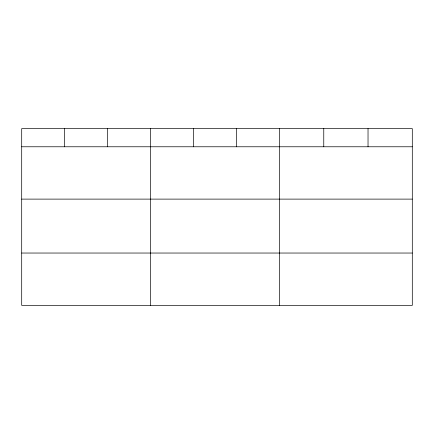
<?xml version="1.0" encoding="UTF-8"?>
<svg xmlns="http://www.w3.org/2000/svg" width="434" height="434" viewBox="0 0 434 434"><rect width="100%" height="100%" fill="white"/><g stroke="black" fill="none" stroke-linecap="round" stroke-linejoin="round"><path stroke-width="0.65" d="M412.3 199.114L412.3 128.616L21.7 128.616L21.7 305.384L412.3 305.384L412.3 199.114L21.7 199.114M21.7 146.773L412.3 146.773M21.7 253.038L412.3 253.038M368.032 128.616L368.032 146.773M323.764 128.616L323.764 146.773M279.496 128.616L279.496 305.384M236.53 128.616L236.53 146.773M193.564 128.616L193.564 146.773M150.598 128.616L150.598 305.384M107.632 128.616L107.632 146.773M64.666 128.616L64.666 146.773"/></g></svg>
